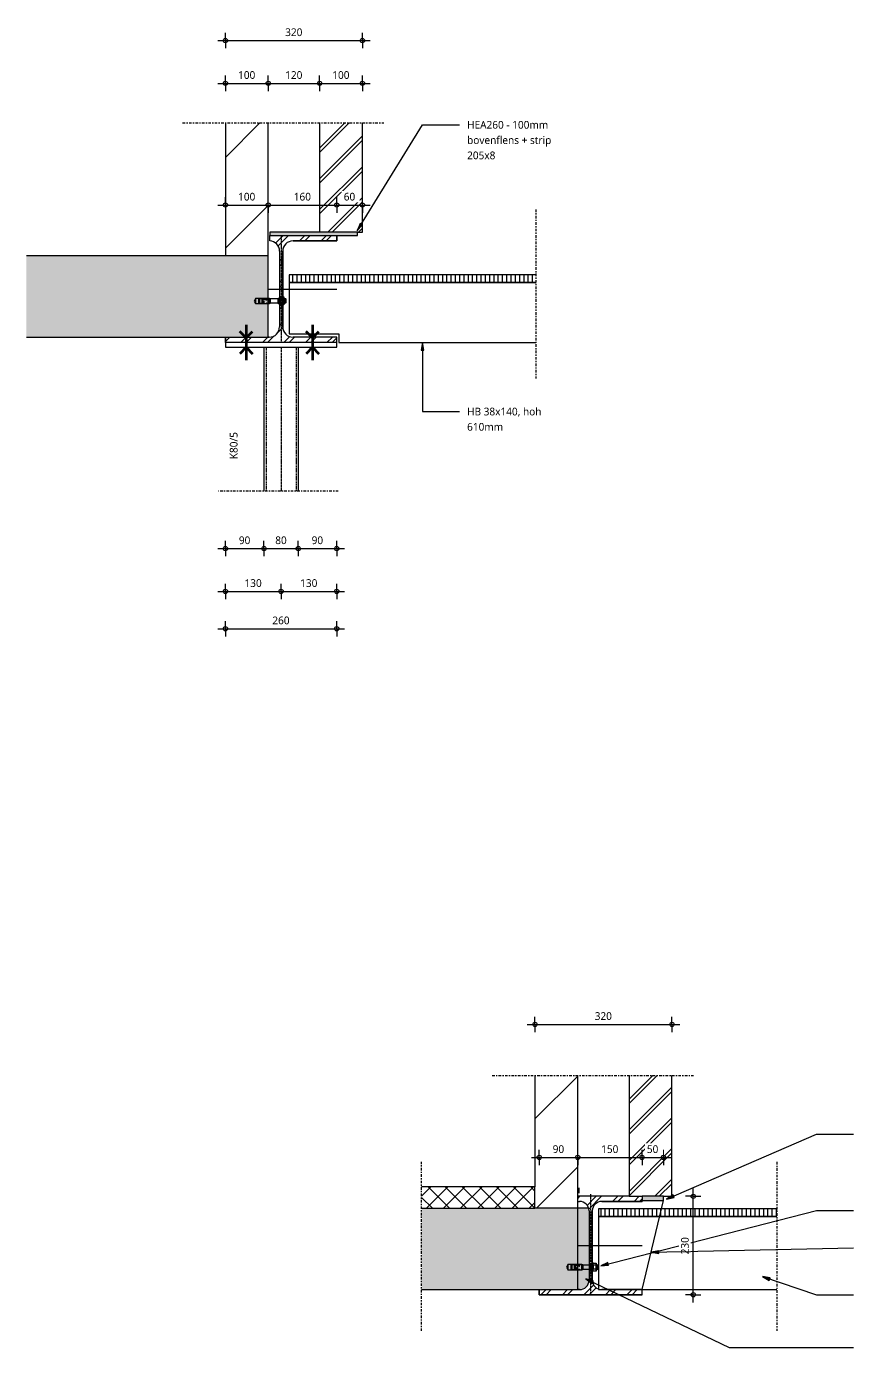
# Model space of a CAD drawing. Header units: millimetres. Extents: x -14163 to 55687, y -143 to 37302.
# Drawn here: x 5998 to 7930, y 288 to 3375 of the extents above; entities that cross this region are included whole.
import ezdxf

# ---------------------------------------------------------------- set-up
doc = ezdxf.new("R2010")
doc.units = ezdxf.units.MM
for name, pattern in [('MV_center', [15, 6, -3, 3, -3]), ('MV_hartlijn_staal', [6.6, 5, -0.8, 0, -0.8]), ('MV_hidden', [3.75, 2.5, -1.25])]:
    doc.linetypes.add(name, pattern=pattern)
for name, color, linetype, lineweight in [('A-ANNO-DIMS', 211, 'Continuous', 13), ('A-ANNO-DIMS-10', 211, 'Continuous', 13), ('A-DETL', 90, 'Continuous', 13), ('A-DETL-GENF', 92, 'Continuous', 18), ('G-ANNO-TEXT', 231, 'Continuous', 13)]:
    doc.layers.add(name, color=color, linetype=linetype, lineweight=lineweight)
doc.styles.add('Segoe UI_2', font='segoeui.ttf', dxfattribs={"height": 18})
doc.dimstyles.new('1_8_mm', dxfattribs={"dimscale": 304.8, "dimtxt": 18.852551, "dimasz": 0.032808, "dimexe": 0.059055, "dimexo": 0.0625, "dimgap": 0.016404, "dimtad": 1, "dimdec": 0, "dimzin": 0, "dimdsep": 46, "dimtxsty": 'Segoe UI_2', "dimblk1": 'DOTBLANK', "dimblk2": 'DOTBLANK', "dimsah": 1, "dimcen": 0.09, "dimdle": 0.059055, "dimazin": 0, "dimtfac": 1, "dimtdec": 4, "dimtix": 1, "dimtmove": 0, "dimatfit": 3, "dimfxl": 0.059055, "dimfxlon": 1, "dimtvp": 1, "dimtfill": 1, "dimtolj": 1, "dimtzin": 0, "dimarcsym": 2})
pattern_1 = [(45, (0, 0), (-106.066, 106.066), [])]
pattern_2 = [(45, (0, 0), (-35.92102, 35.92102), []), (45, (10.16, 0), (-35.92102, 35.92102), [])]
pattern_3 = [(90, (0, 0), (-10, 6e-16), [])]

# ---------------------------------------------------------------- blocks, each defined once
blk = doc.blocks.new('28 Staalprofielen- IPE_HEA_HEB 2d - HEA260-3530704-Details Constructie')
at = {"layer": 'A-DETL-GENF', "lineweight": 13}
h = blk.add_hatch(dxfattribs=at)
h.set_pattern_fill('FP_119', color=256, style=0, pattern_type=2)
h.set_pattern_definition([(45, (-6592.633, -2760.966), (-25.14472, 25.14472), []), (45, (-6592.633, -2722.866), (-25.14472, 25.14472), [])])
h.paths.add_polyline_path([(-130, -125), (130, -125), (130, -112.5), (27.8, -112.5), (21.5, -111.7), (15.8, -109.3), (10.8, -105.5), (7, -100.5), (4.6, -94.7), (3.8, -88.5), (3.8, 88.5), (4.6, 94.7), (7, 100.5), (10.8, 105.5), (15.8, 109.3), (21.5, 111.7), (27.8, 112.5), (130, 112.5), (130, 125), (-26.5, 125), (-26.5, 112.3), (-21.5, 111.7), (-15.7, 109.3), (-10.8, 105.5), (-7, 100.5), (-4.6, 94.7), (-3.7, 88.5), (-3.7, -88.5), (-4.6, -94.7), (-7, -100.5), (-10.8, -105.5), (-15.7, -109.3), (-21.5, -111.7), (-27.7, -112.5), (-130, -112.5)])
at = {"layer": 'A-DETL-GENF', "linetype": 'MV_hartlijn_staal', "lineweight": 13}
blk.add_line((0, 125), (0, -125), dxfattribs=at)
at = {"layer": 'A-DETL-GENF'}
for p, q in [((130, 112.5), (130, 125)), ((130, 125), (130, 112.5)), ((27.8, 112.5), (130, 112.5)), ((130, 112.5), (27.8, 112.5)), ((-3.7, 88.5), (-3.7, -88.5)), ((-3.7, 88.5), (-3.7, -88.5)), ((3.8, -88.5), (3.8, 88.5)), ((3.8, 88.5), (3.8, -88.5)), ((-30, 0), (130, 0)), ((-130, -112.5), (-130, -125)), ((-130, -125), (-130, -112.5)), ((-27.7, -112.5), (-30, -112.5)), ((-30, -112.5), (-27.7, -112.5)), ((130, -112.5), (27.8, -112.5)), ((130, -112.5), (27.8, -112.5)), ((130, -125), (130, -112.5)), ((130, -125), (130, -112.5))]:
    blk.add_line(p, q, dxfattribs=at)
for centre, start, end in [((-27.7, 88.5), 0, 86.9815), ((-27.7, 88.5), 0, 86.9377), ((27.8, 88.5), 90, 180), ((27.8, 88.5), 90, 180), ((-27.7, -88.5), 270, 0), ((-27.7, -88.5), 270, 0), ((27.8, -88.5), 180, 270), ((27.8, -88.5), 180, 270)]:
    blk.add_arc(centre, 24, start, end, dxfattribs=at)
blk = doc.blocks.new('NLRS_00_DI_maskeer - Type 1-4234817-Details Constructie')
at = {"layer": 'A-DETL-GENF', "linetype": 'MV_center'}
blk.add_line((180, 0), (-100, 0), dxfattribs=at)
blk = doc.blocks.new('NLRS_00_DI_maskeer - Type 1-4234821-Details Constructie')
at = {"layer": 'A-DETL-GENF', "linetype": 'MV_center'}
blk.add_line((-100, 0), (370, 0), dxfattribs=at)
blk = doc.blocks.new('28 bout_symbolisch - Type 1-3665017-Details Constructie')
at = {"layer": 'A-DETL-GENF', "lineweight": 35}
for p, q in [((-30, 0), (52.1, 0)), ((0, 0), (-15, 15)), ((0, 0), (-15, -15)), ((22.1, 0), (37.1, 15)), ((22.1, 0), (37.1, -15))]:
    blk.add_line(p, q, dxfattribs=at)
blk = doc.blocks.new('28 snelboutanker 2d - Snelboutanker M12-3577385-Details Constructie')
at = {"layer": 'A-DETL-GENF', "lineweight": 5}
for p, q in [((-10.5, 1.6), (-8.5, 1.6)), ((-10.5, 0), (-10.5, 1.6)), ((10.5, 0), (-10.5, 0)), ((-9.2, 9), (-8.5, 9.4)), ((-9.2, 2), (-9.2, 9)), ((-8.5, 1.6), (-9.2, 2)), ((-8.5, 9.4), (8.5, 9.4)), ((8.5, 1.6), (-8.5, 1.6)), ((-6, 10.7), (-4.7, 12.7)), ((-6, 10.7), (6, 10.7)), ((-6, 10.7), (-6, 9.4)), ((-5, 8.8), (-5, 2.3)), ((-4.7, 13.8), (-4.3, 14.9)), ((-4.7, 13.8), (-4.7, 12.7)), ((-4.7, 13.8), (4.8, 13.8)), ((-4.7, 12.7), (4.8, 12.7)), ((4.4, 14.9), (-4.3, 14.9)), ((4.4, 14.9), (4.8, 13.8)), ((4.8, 12.7), (4.8, 13.8)), ((4.8, 12.7), (6, 10.7)), ((5, 8.8), (5, 2.4)), ((6, 10.7), (6, 9.4)), ((8.5, 9.4), (9.2, 9)), ((9.2, 2), (8.5, 1.6)), ((8.5, 1.6), (10.5, 1.6)), ((9.2, 9), (9.2, 2)), ((10.5, 1.6), (10.5, 0)), ((-6, 0), (-6, -4.1)), ((-6, -4.1), (-6, 0)), ((-5.5, -5), (-6, -4.1)), ((-6, -4.1), (6, -4.1)), ((-6, -24.2), (-6, -57)), ((-5.9, -22.2), (5.9, -22.2)), ((-5.9, -24.2), (-5.9, -22.2)), ((5.9, -24.2), (-5.9, -24.2)), ((-5.5, -22), (-5.5, -5)), ((-5.5, -5), (5.5, -5)), ((5.5, -22), (-5.5, -22)), ((-5.3, -31.7), (-5, -30.7)), ((-5.2, 0), (-5.2, -4.1)), ((1, -24.2), (-5, -24.2)), ((5.2, -4.1), (5.2, 0)), ((5.3, -24.2), (5.3, -25.2)), ((5.3, -25.2), (6.7, -25.2)), ((5.5, -5), (6, -4.1)), ((5.5, -5), (5.5, -22)), ((5.9, -22.2), (5.9, -24.2)), ((6, -4.1), (6, 0)), ((6, -57), (6, -24.2)), ((6.7, -25.2), (6, -28)), ((-6, -38.6), (-6.4, -37.2)), ((-4.9, -37.2), (-6.4, -37.2)), ((-6, -38.6), (-4.9, -38.6)), ((-5.4, -40.2), (-6, -42)), ((-6, -40.2), (-4.1, -40.2)), ((-6, -42), (-4.3, -42)), ((-6, -57), (0.2, -60.2)), ((-6, -57), (6, -57)), ((-5.9, -46.8), (-5.4, -43.2)), ((5.9, -46.8), (-5.9, -46.8)), ((-5.9, -49.2), (-5.9, -46.8)), ((5.9, -49.2), (-5.9, -49.2)), ((-4.2, -40.7), (-5.6, -40.7)), ((-5.5, -37.2), (-5.5, -38.6)), ((-5.4, -43.2), (-5.2, -42)), ((-5.1, -50), (5.1, -50)), ((-4.9, -37.2), (-4.9, -38.6)), ((-4.1, -40.2), (-4.6, -42)), ((-3.7, -32.2), (-4.4, -31.4)), ((-4.3, -40.2), (-4.3, -31.6)), ((-4.3, -42), (-3.7, -40.2)), ((-4.1, -31.8), (-4.1, -40.2)), ((-3.7, -40.2), (-3.7, -32.2)), ((-3.6, -31.7), (-3.6, -40.2)), ((-3.6, -40.2), (-3.5, -42)), ((-3.6, -40.2), (6, -40.2)), ((-3.6, -40.7), (5.6, -40.7)), ((-3.5, -42), (3.1, -42)), ((0.2, -60.2), (6, -57)), ((0.8, -38.6), (0.8, -37.2)), ((0.8, -37.2), (5.9, -37.2)), ((5.9, -38.6), (0.8, -38.6)), ((3.1, -42), (3.1, -41.2)), ((3.1, -41.2), (4.8, -41.2)), ((4.4, -42), (4.4, -41.2)), ((6, -42), (4.4, -42)), ((4.8, -41.2), (4.8, -42)), ((5.2, -42), (5.4, -43.2)), ((5.4, -31.4), (6, -32.2)), ((5.4, -40.2), (6, -42)), ((5.4, -43.2), (5.9, -46.8)), ((5.9, -37.2), (5.9, -38.6)), ((5.9, -46.8), (5.9, -49.2))]:
    blk.add_line(p, q, dxfattribs=at)
for centre, radius, start, end in [((-7.1, 5.1), 4.25, 61.472, 119.7325), ((-7.4, 5.9), 4.25, 245.0076, 303.4384), ((0, -14.6), 24, 77.9326, 102.0231), ((0, 25.8), 24, 257.9769, 282.0674), ((7.1, 4.8), 4.53, 62.3879, 117.8864), ((7.4, 5.9), 4.25, 235.2914, 294.9924), ((-5.4, -24.8), 0.6, 89.8954, 180), ((-3.9, -31), 1.78, 84.9998, 188.2319), ((-3.3, -31.2), 2.05, 103.7381, 195.3956), ((-2.9, -31.2), 2.1, 109.438, 164.2427), ((-4.2, -31.1), 1.91, 354.1759, 78.0781), ((11.1, -31.5), 5.66, 167.2611, 178.8521), ((7.4, -30.7), 1.88, 136.4811, 166.2224), ((-5.1, -49.2), 0.8, 180, 270), ((-5.4, -31.4), 0.356, 150.6084, 288.882), ((-2.6, -31.4), 0.341, 227.5131, 29.3441), ((5.1, -49.2), 0.8, 270, 0)]:
    blk.add_arc(centre, radius, start, end, dxfattribs=at)
for points in [[(-5.3, -31.7), (-4.9, -31.2), (-4.4, -30.8), (-4.3, -31.6)], [(-2.8, -31.7), (-3.2, -31.2), (-3.6, -30.9), (-3.6, -31.7)]]:
    blk.add_open_spline(points, degree=3, dxfattribs=at)
blk = doc.blocks.new('NLRS_00_DI_maskeer - Type 1-4234822-Details Constructie')
at = {"layer": 'A-DETL-GENF', "linetype": 'MV_center'}
blk.add_line((-100, 0), (295, 0), dxfattribs=at)
blk = doc.blocks.new('28 Staalprofielen- IPE_HEA_HEB 2d - HEA240-3530706-Details Constructie')
at = {"layer": 'A-DETL-GENF', "lineweight": 13}
h = blk.add_hatch(dxfattribs=at)
h.set_pattern_fill('FP_134', color=256, style=0, pattern_type=2)
h.set_pattern_definition([(45, (-7315.733, -525.993), (-25.14472, 25.14472), []), (45, (-7315.733, -487.893), (-25.14472, 25.14472), [])])
h.paths.add_polyline_path([(120, -115), (120, -103), (25.8, -103), (20.1, -102.3), (14.8, -100.1), (10.2, -96.6), (6.7, -92), (4.5, -86.7), (3.8, -81), (3.8, 81), (4.5, 86.7), (6.7, 92), (10.2, 96.6), (14.8, 100.1), (20.1, 102.3), (25.8, 103), (120, 103), (120, 115), (-30, 115), (-30, 103), (-25.7, 103), (-20.1, 102.3), (-14.7, 100.1), (-10.2, 96.6), (-6.7, 92), (-4.5, 86.7), (-3.7, 81), (-3.7, -81), (-4.5, -86.7), (-6.7, -92), (-10.2, -96.6), (-14.7, -100.1), (-20.1, -102.3), (-25.7, -103), (-120, -103), (-120, -115), (-30, -115)])
at = {"layer": 'A-DETL-GENF'}
for p, q in [((90, 115), (-30, 115)), ((90, 115), (-30, 115)), ((-30, 103), (-25.7, 103)), ((-30, 103), (-25.7, 103)), ((25.8, 103), (120, 103)), ((120, 103), (25.8, 103)), ((120, 103), (120, 105)), ((120, 105), (120, 103)), ((-3.7, 81), (-3.7, -81)), ((-3.7, 81), (-3.7, -81)), ((3.8, -81), (3.8, 81)), ((3.8, 81), (3.8, -81)), ((-30, 0), (120, 0)), ((-120, -103), (-120, -115)), ((-120, -115), (-120, -103)), ((-120, -115), (120, -115)), ((120, -115), (-120, -115)), ((-25.7, -103), (-30, -103)), ((-30, -103), (-25.7, -103)), ((120, -103), (25.8, -103)), ((120, -103), (25.8, -103)), ((120, -115), (120, -103)), ((120, -115), (120, -103))]:
    blk.add_line(p, q, dxfattribs=at)
at = {"layer": 'A-DETL-GENF', "linetype": 'MV_hartlijn_staal', "lineweight": 13}
blk.add_line((0, 120), (0, -115), dxfattribs=at)
at = {"layer": 'A-DETL-GENF'}
for centre, start, end in [((-25.7, 81), 0, 90), ((-25.7, 81), 360, 90), ((25.8, 81), 90, 180), ((25.8, 81), 90, 180), ((-25.7, -81), 270, 0), ((-25.7, -81), 270, 0), ((25.8, -81), 180, 270), ((25.8, -81), 180, 270)]:
    blk.add_arc(centre, 22, start, end, dxfattribs=at)
blk = doc.blocks.new('NLRS_00_DI_maskeer - Type 1-4234820-Details Constructie')
at = {"layer": 'A-DETL-GENF', "linetype": 'MV_center'}
blk.add_line((295, 0), (-100, 0), dxfattribs=at)
blk = doc.blocks.new('DIMBLOCK16-Details Constructie')
at = {"layer": 'A-ANNO-DIMS-10'}
for p, q in [((6444.6, 3341.6), (6800.6, 3341.6)), ((6462.6, 3341.6), (6462.6, 3359.6)), ((6462.6, 3341.6), (6462.6, 3323.6)), ((6782.6, 3341.6), (6782.6, 3359.6)), ((6782.6, 3341.6), (6782.6, 3323.6))]:
    blk.add_line(p, q, dxfattribs=at)
for centre in [(6462.6, 3341.6), (6782.6, 3341.6)]:
    blk.add_circle(centre, 5, dxfattribs=at)
at = {"layer": 'A-ANNO-DIMS-10', "color": 0, "insert": (6602.1, 3370.1), "char_height": 18, "width": 49.359, "attachment_point": 1, "line_spacing_factor": 1.142579, "style": 'Segoe UI_2', "bg_fill": 3, "box_fill_scale": 1.25, "bg_fill_color": 9, "bg_fill_true_color": 13158600, "bg_fill_transparency": 0}
blk.add_mtext('320', dxfattribs=at)
blk = doc.blocks.new('_DotBlank')
at = {"color": 0, "linetype": 'ByBlock', "lineweight": -2}
blk.add_line((-0.5, 0), (-1, 0), dxfattribs=at)
blk.add_circle((0, 0), 0.5, dxfattribs=at)
blk = doc.blocks.new('DIMBLOCK17-Details Constructie')
at = {"layer": 'A-ANNO-DIMS-10'}
for p, q in [((6444.6, 3241.6), (6562.6, 3241.6)), ((6462.6, 3241.6), (6462.6, 3259.6)), ((6462.6, 3241.6), (6462.6, 3223.6)), ((6562.6, 3241.6), (6562.6, 3259.6)), ((6562.6, 3241.6), (6562.6, 3223.6))]:
    blk.add_line(p, q, dxfattribs=at)
for centre in [(6462.6, 3241.6), (6562.6, 3241.6)]:
    blk.add_circle(centre, 5, dxfattribs=at)
at = {"layer": 'A-ANNO-DIMS-10', "color": 0, "insert": (6492.1, 3270.1), "char_height": 18, "width": 49.359, "attachment_point": 1, "line_spacing_factor": 1.142579, "style": 'Segoe UI_2', "bg_fill": 3, "box_fill_scale": 1.25, "bg_fill_color": 9, "bg_fill_true_color": 13158600, "bg_fill_transparency": 0}
blk.add_mtext('100', dxfattribs=at)
blk = doc.blocks.new('DIMBLOCK18-Details Constructie')
at = {"layer": 'A-ANNO-DIMS-10'}
for p, q in [((6562.6, 3241.6), (6562.6, 3259.6)), ((6562.6, 3241.6), (6682.6, 3241.6)), ((6562.6, 3241.6), (6562.6, 3223.6)), ((6682.6, 3241.6), (6682.6, 3259.6)), ((6682.6, 3241.6), (6682.6, 3223.6))]:
    blk.add_line(p, q, dxfattribs=at)
for centre in [(6562.6, 3241.6), (6682.6, 3241.6)]:
    blk.add_circle(centre, 5, dxfattribs=at)
at = {"layer": 'A-ANNO-DIMS-10', "color": 0, "insert": (6602.1, 3270.1), "char_height": 18, "width": 49.359, "attachment_point": 1, "line_spacing_factor": 1.142579, "style": 'Segoe UI_2', "bg_fill": 3, "box_fill_scale": 1.25, "bg_fill_color": 9, "bg_fill_true_color": 13158600, "bg_fill_transparency": 0}
blk.add_mtext('120', dxfattribs=at)
blk = doc.blocks.new('DIMBLOCK19-Details Constructie')
at = {"layer": 'A-ANNO-DIMS-10'}
for p, q in [((6682.6, 3241.6), (6682.6, 3259.6)), ((6682.6, 3241.6), (6800.6, 3241.6)), ((6682.6, 3241.6), (6682.6, 3223.6)), ((6782.6, 3241.6), (6782.6, 3259.6)), ((6782.6, 3241.6), (6782.6, 3223.6))]:
    blk.add_line(p, q, dxfattribs=at)
for centre in [(6682.6, 3241.6), (6782.6, 3241.6)]:
    blk.add_circle(centre, 5, dxfattribs=at)
at = {"layer": 'A-ANNO-DIMS-10', "color": 0, "insert": (6712.1, 3270.1), "char_height": 18, "width": 49.359, "attachment_point": 1, "line_spacing_factor": 1.142579, "style": 'Segoe UI_2', "bg_fill": 3, "box_fill_scale": 1.25, "bg_fill_color": 9, "bg_fill_true_color": 13158600, "bg_fill_transparency": 0}
blk.add_mtext('100', dxfattribs=at)
blk = doc.blocks.new('DIMBLOCK20-Details Constructie')
at = {"layer": 'A-ANNO-DIMS-10'}
for p, q in [((6462.6, 2154.5), (6462.6, 2172.5)), ((6552.6, 2154.5), (6552.6, 2172.5)), ((6444.6, 2154.5), (6552.6, 2154.5)), ((6462.6, 2154.5), (6462.6, 2136.5)), ((6552.6, 2154.5), (6552.6, 2136.5))]:
    blk.add_line(p, q, dxfattribs=at)
for centre in [(6462.6, 2154.5), (6552.6, 2154.5)]:
    blk.add_circle(centre, 5, dxfattribs=at)
at = {"layer": 'A-ANNO-DIMS-10', "color": 0, "insert": (6493.9, 2183), "char_height": 18, "width": 32.906, "attachment_point": 1, "line_spacing_factor": 1.142579, "style": 'Segoe UI_2', "bg_fill": 3, "box_fill_scale": 1.25, "bg_fill_color": 9, "bg_fill_true_color": 13158600, "bg_fill_transparency": 0}
blk.add_mtext('90', dxfattribs=at)
blk = doc.blocks.new('DIMBLOCK21-Details Constructie')
at = {"layer": 'A-ANNO-DIMS-10'}
for p, q in [((6552.6, 2154.5), (6552.6, 2172.5)), ((6632.6, 2154.5), (6632.6, 2172.5)), ((6552.6, 2154.5), (6632.6, 2154.5)), ((6552.6, 2154.5), (6552.6, 2136.5)), ((6632.6, 2154.5), (6632.6, 2136.5))]:
    blk.add_line(p, q, dxfattribs=at)
for centre in [(6552.6, 2154.5), (6632.6, 2154.5)]:
    blk.add_circle(centre, 5, dxfattribs=at)
at = {"layer": 'A-ANNO-DIMS-10', "color": 0, "insert": (6578.9, 2183), "char_height": 18, "width": 32.906, "attachment_point": 1, "line_spacing_factor": 1.142579, "style": 'Segoe UI_2', "bg_fill": 3, "box_fill_scale": 1.25, "bg_fill_color": 9, "bg_fill_true_color": 13158600, "bg_fill_transparency": 0}
blk.add_mtext('80', dxfattribs=at)
blk = doc.blocks.new('DIMBLOCK22-Details Constructie')
at = {"layer": 'A-ANNO-DIMS-10'}
for p, q in [((6632.6, 2154.5), (6632.6, 2172.5)), ((6722.6, 2154.5), (6722.6, 2172.5)), ((6632.6, 2154.5), (6740.6, 2154.5)), ((6632.6, 2154.5), (6632.6, 2136.5)), ((6722.6, 2154.5), (6722.6, 2136.5))]:
    blk.add_line(p, q, dxfattribs=at)
for centre in [(6632.6, 2154.5), (6722.6, 2154.5)]:
    blk.add_circle(centre, 5, dxfattribs=at)
at = {"layer": 'A-ANNO-DIMS-10', "color": 0, "insert": (6663.9, 2183), "char_height": 18, "width": 32.906, "attachment_point": 1, "line_spacing_factor": 1.142579, "style": 'Segoe UI_2', "bg_fill": 3, "box_fill_scale": 1.25, "bg_fill_color": 9, "bg_fill_true_color": 13158600, "bg_fill_transparency": 0}
blk.add_mtext('90', dxfattribs=at)
blk = doc.blocks.new('DIMBLOCK23-Details Constructie')
at = {"layer": 'A-ANNO-DIMS-10'}
for p, q in [((6462.6, 2054.5), (6462.6, 2072.5)), ((6592.6, 2054.5), (6592.6, 2072.5)), ((6444.6, 2054.5), (6592.6, 2054.5)), ((6462.6, 2054.5), (6462.6, 2036.5)), ((6592.6, 2054.5), (6592.6, 2036.5))]:
    blk.add_line(p, q, dxfattribs=at)
for centre in [(6462.6, 2054.5), (6592.6, 2054.5)]:
    blk.add_circle(centre, 5, dxfattribs=at)
at = {"layer": 'A-ANNO-DIMS-10', "color": 0, "insert": (6507.1, 2083), "char_height": 18, "width": 49.359, "attachment_point": 1, "line_spacing_factor": 1.142579, "style": 'Segoe UI_2', "bg_fill": 3, "box_fill_scale": 1.25, "bg_fill_color": 9, "bg_fill_true_color": 13158600, "bg_fill_transparency": 0}
blk.add_mtext('130', dxfattribs=at)
blk = doc.blocks.new('DIMBLOCK24-Details Constructie')
at = {"layer": 'A-ANNO-DIMS-10'}
for p, q in [((6592.6, 2054.5), (6592.6, 2072.5)), ((6722.6, 2054.5), (6722.6, 2072.5)), ((6592.6, 2054.5), (6740.6, 2054.5)), ((6592.6, 2054.5), (6592.6, 2036.5)), ((6722.6, 2054.5), (6722.6, 2036.5))]:
    blk.add_line(p, q, dxfattribs=at)
for centre in [(6592.6, 2054.5), (6722.6, 2054.5)]:
    blk.add_circle(centre, 5, dxfattribs=at)
at = {"layer": 'A-ANNO-DIMS-10', "color": 0, "insert": (6637.1, 2083), "char_height": 18, "width": 49.359, "attachment_point": 1, "line_spacing_factor": 1.142579, "style": 'Segoe UI_2', "bg_fill": 3, "box_fill_scale": 1.25, "bg_fill_color": 9, "bg_fill_true_color": 13158600, "bg_fill_transparency": 0}
blk.add_mtext('130', dxfattribs=at)
blk = doc.blocks.new('DIMBLOCK25-Details Constructie')
at = {"layer": 'A-ANNO-DIMS-10'}
for p, q in [((6462.6, 1967.3), (6462.6, 1985.3)), ((6722.6, 1967.3), (6722.6, 1985.3)), ((6444.6, 1967.3), (6740.6, 1967.3)), ((6462.6, 1967.3), (6462.6, 1949.3)), ((6722.6, 1967.3), (6722.6, 1949.3))]:
    blk.add_line(p, q, dxfattribs=at)
for centre in [(6462.6, 1967.3), (6722.6, 1967.3)]:
    blk.add_circle(centre, 5, dxfattribs=at)
at = {"layer": 'A-ANNO-DIMS-10', "color": 0, "insert": (6572.1, 1995.7), "char_height": 18, "width": 49.359, "attachment_point": 1, "line_spacing_factor": 1.142579, "style": 'Segoe UI_2', "bg_fill": 3, "box_fill_scale": 1.25, "bg_fill_color": 9, "bg_fill_true_color": 13158600, "bg_fill_transparency": 0}
blk.add_mtext('260', dxfattribs=at)
blk = doc.blocks.new('DIMBLOCK26-Details Constructie')
at = {"layer": 'A-ANNO-DIMS-10'}
for p, q in [((6462.6, 2957.3), (6462.6, 2975.3)), ((6562.6, 2957.3), (6562.6, 2975.3)), ((6444.6, 2957.3), (6562.6, 2957.3)), ((6462.6, 2957.3), (6462.6, 2939.3)), ((6562.6, 2957.3), (6562.6, 2939.3))]:
    blk.add_line(p, q, dxfattribs=at)
for centre in [(6462.6, 2957.3), (6562.6, 2957.3)]:
    blk.add_circle(centre, 5, dxfattribs=at)
at = {"layer": 'A-ANNO-DIMS-10', "color": 0, "insert": (6492.1, 2985.8), "char_height": 18, "width": 49.359, "attachment_point": 1, "line_spacing_factor": 1.142579, "style": 'Segoe UI_2', "bg_fill": 3, "box_fill_scale": 1.25, "bg_fill_color": 9, "bg_fill_true_color": 13158600, "bg_fill_transparency": 0}
blk.add_mtext('100', dxfattribs=at)
blk = doc.blocks.new('DIMBLOCK27-Details Constructie')
at = {"layer": 'A-ANNO-DIMS-10'}
for p, q in [((6562.6, 2957.3), (6562.6, 2975.3)), ((6722.6, 2957.3), (6722.6, 2975.3)), ((6562.6, 2957.3), (6722.6, 2957.3)), ((6562.6, 2957.3), (6562.6, 2939.3)), ((6722.6, 2957.3), (6722.6, 2939.3))]:
    blk.add_line(p, q, dxfattribs=at)
for centre in [(6562.6, 2957.3), (6722.6, 2957.3)]:
    blk.add_circle(centre, 5, dxfattribs=at)
at = {"layer": 'A-ANNO-DIMS-10', "color": 0, "insert": (6622.1, 2985.8), "char_height": 18, "width": 49.359, "attachment_point": 1, "line_spacing_factor": 1.142579, "style": 'Segoe UI_2', "bg_fill": 3, "box_fill_scale": 1.25, "bg_fill_color": 9, "bg_fill_true_color": 13158600, "bg_fill_transparency": 0}
blk.add_mtext('160', dxfattribs=at)
blk = doc.blocks.new('DIMBLOCK28-Details Constructie')
at = {"layer": 'A-ANNO-DIMS-10'}
for p, q in [((6722.6, 2957.3), (6722.6, 2975.3)), ((6782.6, 2957.3), (6782.6, 2975.3)), ((6722.6, 2957.3), (6800.6, 2957.3)), ((6722.6, 2957.3), (6722.6, 2939.3)), ((6782.6, 2957.3), (6782.6, 2939.3))]:
    blk.add_line(p, q, dxfattribs=at)
for centre in [(6722.6, 2957.3), (6782.6, 2957.3)]:
    blk.add_circle(centre, 5, dxfattribs=at)
at = {"layer": 'A-ANNO-DIMS-10', "color": 0, "insert": (6738.9, 2985.8), "char_height": 18, "width": 32.906, "attachment_point": 1, "line_spacing_factor": 1.142579, "style": 'Segoe UI_2', "bg_fill": 3, "box_fill_scale": 1.25, "bg_fill_color": 9, "bg_fill_true_color": 13158600, "bg_fill_transparency": 0}
blk.add_mtext('60', dxfattribs=at)
blk = doc.blocks.new('DIMBLOCK56-Details Constructie')
at = {"layer": 'A-ANNO-DIMS-10'}
for p, q in [((7185.7, 1042.7), (7185.7, 1060.7)), ((7505.7, 1042.7), (7505.7, 1060.7)), ((7167.7, 1042.7), (7523.7, 1042.7)), ((7185.7, 1042.7), (7185.7, 1024.7)), ((7505.7, 1042.7), (7505.7, 1024.7))]:
    blk.add_line(p, q, dxfattribs=at)
for centre in [(7185.7, 1042.7), (7505.7, 1042.7)]:
    blk.add_circle(centre, 5, dxfattribs=at)
at = {"layer": 'A-ANNO-DIMS-10', "color": 0, "insert": (7325.2, 1071.2), "char_height": 18, "width": 49.359, "attachment_point": 1, "line_spacing_factor": 1.142579, "style": 'Segoe UI_2', "bg_fill": 3, "box_fill_scale": 1.25, "bg_fill_color": 9, "bg_fill_true_color": 13158600, "bg_fill_transparency": 0}
blk.add_mtext('320', dxfattribs=at)
blk = doc.blocks.new('DIMBLOCK57-Details Constructie')
at = {"layer": 'A-ANNO-DIMS-10'}
for p, q in [((7195.7, 731.8), (7195.7, 749.8)), ((7285.7, 731.8), (7285.7, 749.8)), ((7177.7, 731.8), (7285.7, 731.8)), ((7195.7, 731.8), (7195.7, 713.8)), ((7285.7, 731.8), (7285.7, 713.8))]:
    blk.add_line(p, q, dxfattribs=at)
for centre in [(7195.7, 731.8), (7285.7, 731.8)]:
    blk.add_circle(centre, 5, dxfattribs=at)
at = {"layer": 'A-ANNO-DIMS-10', "color": 0, "insert": (7227, 760.3), "char_height": 18, "width": 32.906, "attachment_point": 1, "line_spacing_factor": 1.142579, "style": 'Segoe UI_2', "bg_fill": 3, "box_fill_scale": 1.25, "bg_fill_color": 9, "bg_fill_true_color": 13158600, "bg_fill_transparency": 0}
blk.add_mtext('90', dxfattribs=at)
blk = doc.blocks.new('DIMBLOCK58-Details Constructie')
at = {"layer": 'A-ANNO-DIMS-10'}
for p, q in [((7285.7, 731.8), (7285.7, 749.8)), ((7435.7, 731.8), (7435.7, 749.8)), ((7285.7, 731.8), (7435.7, 731.8)), ((7285.7, 731.8), (7285.7, 713.8)), ((7435.7, 731.8), (7435.7, 713.8))]:
    blk.add_line(p, q, dxfattribs=at)
for centre in [(7285.7, 731.8), (7435.7, 731.8)]:
    blk.add_circle(centre, 5, dxfattribs=at)
at = {"layer": 'A-ANNO-DIMS-10', "color": 0, "insert": (7340.2, 760.3), "char_height": 18, "width": 49.359, "attachment_point": 1, "line_spacing_factor": 1.142579, "style": 'Segoe UI_2', "bg_fill": 3, "box_fill_scale": 1.25, "bg_fill_color": 9, "bg_fill_true_color": 13158600, "bg_fill_transparency": 0}
blk.add_mtext('150', dxfattribs=at)
blk = doc.blocks.new('DIMBLOCK59-Details Constructie')
at = {"layer": 'A-ANNO-DIMS-10'}
for p, q in [((7435.7, 731.8), (7435.7, 749.8)), ((7485.7, 731.8), (7485.7, 749.8)), ((7435.7, 731.8), (7503.7, 731.8)), ((7435.7, 731.8), (7435.7, 713.8)), ((7485.7, 731.8), (7485.7, 713.8))]:
    blk.add_line(p, q, dxfattribs=at)
for centre in [(7435.7, 731.8), (7485.7, 731.8)]:
    blk.add_circle(centre, 5, dxfattribs=at)
at = {"layer": 'A-ANNO-DIMS-10', "color": 0, "insert": (7447, 760.3), "char_height": 18, "width": 32.906, "attachment_point": 1, "line_spacing_factor": 1.142579, "style": 'Segoe UI_2', "bg_fill": 3, "box_fill_scale": 1.25, "bg_fill_color": 9, "bg_fill_true_color": 13158600, "bg_fill_transparency": 0}
blk.add_mtext('50', dxfattribs=at)
blk = doc.blocks.new('DIMBLOCK60-Details Constructie')
at = {"layer": 'A-ANNO-DIMS-10'}
for p, q in [((7555.3, 393), (7555.3, 659)), ((7555.3, 641), (7537.3, 641)), ((7555.3, 641), (7573.3, 641)), ((7555.3, 411), (7537.3, 411)), ((7555.3, 411), (7573.3, 411))]:
    blk.add_line(p, q, dxfattribs=at)
for centre in [(7555.3, 641), (7555.3, 411)]:
    blk.add_circle(centre, 5, dxfattribs=at)
at = {"layer": 'A-ANNO-DIMS-10', "color": 0, "insert": (7526.8, 505.4), "char_height": 18, "width": 49.359, "attachment_point": 1, "rotation": 90, "line_spacing_factor": 1.142579, "style": 'Segoe UI_2', "bg_fill": 3, "box_fill_scale": 1.25, "bg_fill_color": 9, "bg_fill_true_color": 13158600, "bg_fill_transparency": 0}
blk.add_mtext('230', dxfattribs=at)

msp = doc.modelspace()

# ---------------------------------------------------------------- hatches: boundary and pattern name
at = {"layer": 'A-DETL-GENF', "lineweight": 13}
h = msp.add_hatch(dxfattribs=at)
h.set_pattern_fill('FP_124', color=57, style=0, pattern_type=2)
h.set_pattern_definition(pattern_1)
h.paths.add_polyline_path([(6462.6, 2838.5), (6562.6, 2838.5), (6562.6, 3149), (6462.6, 3149), (6462.6, 3132.8)])
h = msp.add_hatch(dxfattribs=at)
h.set_pattern_fill('FP_125', color=254, style=0, pattern_type=2)
h.set_pattern_definition(pattern_2)
h.paths.add_polyline_path([(6771.1, 2894), (6782.6, 2894), (6782.6, 3149), (6682.6, 3149), (6682.6, 2894)])
at = {"layer": 'A-DETL-GENF'}
for color, points in [(7, [(6771.1, 2886), (6771.1, 2894), (6566.1, 2894), (6566.1, 2886)]), (9, [(5997.6, 2648.5), (6562.6, 2648.5), (6562.6, 2838.5), (5997.6, 2838.5)]), (7, [(7485.7, 631), (7485.7, 641), (7435.7, 641), (7435.7, 631)]), (9, [(7285.7, 423), (7285.7, 613), (6920.7, 613), (6920.7, 423)]), (8, [(7290, 423), (7295.7, 423.7), (7301, 425.9), (7305.5, 429.4), (7309, 434), (7311.2, 439.3), (7312, 445), (7312, 607), (7311.1, 613), (7285.7, 613), (7285.7, 423)])]:
    msp.add_hatch(color=color, dxfattribs=at).paths.add_polyline_path(points)
at = {"layer": 'A-DETL-GENF', "lineweight": 13}
h = msp.add_hatch(dxfattribs=at)
h.set_pattern_fill('FP_121', color=254, style=0, pattern_type=2)
h.set_pattern_definition(pattern_3)
h.paths.add_polyline_path([(6611.1, 2776), (7187.6, 2776), (7187.6, 2794), (6611.1, 2794)])
h = msp.add_hatch(dxfattribs=at)
h.set_pattern_fill('FP_124', color=57, style=0, pattern_type=2)
h.set_pattern_definition(pattern_1)
h.paths.add_polyline_path([(7285.7, 613), (7285.7, 923.5), (7185.7, 923.5), (7185.7, 613)])
h = msp.add_hatch(dxfattribs=at)
h.set_pattern_fill('FP_125', color=254, style=0, pattern_type=2)
h.set_pattern_definition(pattern_2)
h.paths.add_polyline_path([(7405.7, 641), (7505.7, 641), (7505.7, 923.5), (7405.7, 923.5)])
h = msp.add_hatch(dxfattribs=at)
h.set_pattern_fill('FP_135', color=254, style=0, pattern_type=2)
h.set_pattern_definition([(45, (0, 0), (-19.99698, 19.99698), []), (135, (0, 0), (-19.99698, -19.99698), [])])
h.paths.add_polyline_path([(7185.7, 613), (7185.7, 663), (6920.7, 663), (6920.7, 613)])
h = msp.add_hatch(dxfattribs=at)
h.set_pattern_fill('FP_121', color=254, style=0, pattern_type=2)
h.set_pattern_definition(pattern_3)
h.paths.add_polyline_path([(7334.2, 594), (7750.7, 594), (7750.7, 612), (7334.2, 612)])
at = {"layer": 'G-ANNO-TEXT'}
for points in [[(6770.1, 2897.1), (6782.3, 2910.8), (6776.9, 2914.1)], [(6922.7, 2636.3), (6919.5, 2618.3), (6925.9, 2618.3)], [(7493.2, 634.2), (7511, 638.5), (7508.5, 644.3)], [(7457, 510.2), (7475.1, 507.4), (7475, 513.8)], [(7339.3, 478.7), (7357.5, 480.1), (7356, 486.2)], [(7304.4, 448), (7319.3, 437.3), (7322, 443.1)], [(7716.9, 453.5), (7732.9, 444.7), (7734.9, 450.7)]]:
    msp.add_hatch(color=7, dxfattribs=at).paths.add_polyline_path(points)

# ---------------------------------------------------------------- linework, layer by layer
at = {"layer": 'A-DETL', "lineweight": 18}
for p, q in [((6462.6, 3149), (6462.6, 2838.5)), ((6562.6, 2838.5), (6562.6, 3149)), ((6682.6, 3149), (6682.6, 2894)), ((6782.6, 2894), (6782.6, 3149)), ((6771.1, 2894), (6566.1, 2894)), ((6566.1, 2894), (6566.1, 2886)), ((6566.1, 2873.5), (6566.1, 2886)), ((6566.1, 2886), (6771.1, 2886)), ((6771.1, 2894), (6782.6, 2894)), ((6771.1, 2886), (6771.1, 2894)), ((6562.6, 2838.5), (5997.6, 2838.5)), ((6562.6, 2648.5), (6562.6, 2838.5)), ((7187.6, 2794), (6611.1, 2794)), ((6611.1, 2794), (6611.1, 2776)), ((6611.1, 2776), (7187.6, 2776)), ((6611.1, 2776), (6611.1, 2656)), ((7187.6, 2776), (6611.1, 2776)), ((6611.1, 2656), (6727.8, 2656)), ((6727.8, 2656), (6727.8, 2636)), ((5997.6, 2648.5), (6562.6, 2648.5)), ((6722.6, 2636), (6462.6, 2636)), ((6462.6, 2636), (6462.6, 2624.8)), ((6462.6, 2624.8), (6722.6, 2624.8)), ((6552.6, 2624.8), (6552.6, 2289)), ((6632.6, 2624.8), (6632.6, 2289)), ((6722.6, 2624.8), (6722.6, 2636)), ((6727.8, 2636), (7187.6, 2636)), ((7185.7, 923.5), (7185.7, 663)), ((7285.7, 613), (7285.7, 923.5)), ((7405.7, 923.5), (7405.7, 641)), ((7505.7, 641), (7505.7, 923.5)), ((7185.7, 663), (6920.7, 663)), ((7185.7, 613), (7185.7, 663)), ((7289.2, 648), (7289.2, 660.8)), ((7405.7, 641), (7435.7, 641)), ((7485.7, 641), (7435.7, 641)), ((7435.7, 641), (7435.7, 631)), ((7435.7, 631), (7485.7, 631)), ((7435.7, 423), (7485.7, 631)), ((7485.7, 641), (7505.7, 641)), ((7485.7, 631), (7485.7, 641)), ((6920.7, 613), (7185.7, 613)), ((7285.7, 613), (7185.7, 613)), ((7311.1, 613), (7285.7, 613)), ((7285.7, 423), (7285.7, 613)), ((7750.7, 612), (7334.2, 612)), ((7334.2, 612), (7334.2, 594)), ((7334.2, 594), (7750.7, 594)), ((7334.2, 594), (7334.2, 423)), ((7750.7, 594), (7334.2, 594)), ((6920.7, 423), (7285.7, 423)), ((7334.2, 423), (7450.9, 423)), ((7450.9, 423), (7750.7, 423))]:
    msp.add_line(p, q, dxfattribs=at)
at = {"layer": 'A-DETL', "linetype": 'MV_hartlijn_staal'}
for p, q in [((6592.6, 2665), (6592.6, 2636)), ((6592.6, 2624.8), (6592.6, 2289))]:
    msp.add_line(p, q, dxfattribs=at)
at = {"layer": 'A-DETL', "linetype": 'MV_hidden', "lineweight": 18}
for p, q in [((6557.6, 2624.8), (6557.6, 2289)), ((6627.6, 2624.8), (6627.6, 2289))]:
    msp.add_line(p, q, dxfattribs=at)
at = {"layer": 'G-ANNO-TEXT', "color": 250}
for p, q in [((6770.1, 2897.1), (6922.7, 3144.7)), ((6922.7, 3144.7), (7009.1, 3144.7)), ((6776.9, 2914.1), (6770.1, 2897.1)), ((6770.1, 2897.1), (6782.3, 2910.8)), ((6782.3, 2910.8), (6776.9, 2914.1)), ((6922.7, 2636.3), (6919.5, 2618.3)), ((6925.9, 2618.3), (6922.7, 2636.3)), ((6922.7, 2636.3), (6922.7, 2474.7)), ((6919.5, 2618.3), (6925.9, 2618.3)), ((6922.7, 2474.7), (7009.1, 2474.7)), ((7493.2, 634.2), (7843.5, 786.2)), ((7843.5, 786.2), (7929.9, 786.2)), ((7508.5, 644.3), (7493.2, 634.2)), ((7493.2, 634.2), (7511, 638.5)), ((7511, 638.5), (7508.5, 644.3)), ((7339.3, 478.7), (7843.5, 607.8)), ((7843.5, 607.8), (7929.9, 607.8)), ((7475, 513.8), (7457, 510.2)), ((7457, 510.2), (7475.1, 507.4)), ((7475.1, 507.4), (7475, 513.8)), ((7356, 486.2), (7339.3, 478.7)), ((7339.3, 478.7), (7357.5, 480.1)), ((7357.5, 480.1), (7356, 486.2)), ((7304.4, 448), (7319.3, 437.3)), ((7322, 443.1), (7304.4, 448)), ((7319.3, 437.3), (7322, 443.1)), ((7716.9, 453.5), (7732.9, 444.7)), ((7734.9, 450.7), (7716.9, 453.5)), ((7716.9, 453.5), (7843.5, 410.8)), ((7732.9, 444.7), (7734.9, 450.7)), ((7843.5, 410.8), (7929.9, 410.8)), ((7639.2, 287.6), (7929.9, 287.6))]:
    msp.add_line(p, q, dxfattribs=at)

# ---------------------------------------------------------------- block references
at = {"layer": 'A-DETL-GENF', "linetype": 'MV_center'}
for name, p in [('NLRS_00_DI_maskeer - Type 1-4234821-Details Constructie', (6462.6, 3149)), ('NLRS_00_DI_maskeer - Type 1-4234817-Details Constructie', (6546.1, 2289)), ('NLRS_00_DI_maskeer - Type 1-4234821-Details Constructie', (7185.7, 923.5))]:
    msp.add_blockref(name, p, dxfattribs=at)
for name, p, rotation in [('NLRS_00_DI_maskeer - Type 1-4234822-Details Constructie', (7187.6, 2847), 270.0000000000001), ('NLRS_00_DI_maskeer - Type 1-4234820-Details Constructie', (6920.7, 621.5), 269.9999999999999), ('NLRS_00_DI_maskeer - Type 1-4234822-Details Constructie', (7750.7, 621.5), 270.0000000000001)]:
    msp.add_blockref(name, p, dxfattribs=dict(at, rotation=rotation))
at = {"layer": 'A-DETL-GENF'}
for name, p in [('28 Staalprofielen- IPE_HEA_HEB 2d - HEA260-3530704-Details Constructie', (6592.6, 2761)), ('28 Staalprofielen- IPE_HEA_HEB 2d - HEA240-3530706-Details Constructie', (7315.7, 526))]:
    msp.add_blockref(name, p, dxfattribs=at)
at = {"layer": 'A-DETL-GENF', "lineweight": 5, "rotation": 269.9999999999996}
for p in [(6589.6, 2733.2), (7319.5, 475.5)]:
    msp.add_blockref('28 snelboutanker 2d - Snelboutanker M12-3577385-Details Constructie', p, dxfattribs=at)
at = {"layer": 'A-DETL-GENF', "lineweight": 35, "rotation": 270}
for p in [(6511.1, 2647), (6666.1, 2647)]:
    msp.add_blockref('28 bout_symbolisch - Type 1-3665017-Details Constructie', p, dxfattribs=at)

# ---------------------------------------------------------------- texts
at = {"layer": 'G-ANNO-TEXT', "color": 7, "char_height": 18, "attachment_point": 1, "style": 'Segoe UI_2'}
for s, insert, width in [('HEA260 - 100mm ', (7027.1, 3153.7), 258.945), ('bovenflens + strip ', (7027.1, 3118), 266.962), ('205x8', (7027.1, 3082.3), 84.979), ('HB 38x140, hoh ', (7027.1, 2483.7), 232.489), ('610mm', (7027.1, 2448), 107.426)]:
    msp.add_mtext(s, dxfattribs=dict(at, insert=insert, width=width))
at = {"layer": 'G-ANNO-TEXT', "color": 7, "insert": (6472.8, 2363.3), "char_height": 18, "width": 84.177, "attachment_point": 1, "rotation": 90, "style": 'Segoe UI_2'}
msp.add_mtext('K80/5', dxfattribs=at)

# ---------------------------------------------------------------- dimensions: what is measured, and where the dimension line sits
at = {"layer": 'A-ANNO-DIMS'}
for base, p1, p2, override, picture, middle in [((6782.6, 3341.6), (6462.6, 3323.6), (6782.6, 3323.6), {"dimpost": '<>', "dimfxl": 320}, 'DIMBLOCK16-Details Constructie', (6622.6, 3356)), ((6562.6, 3241.6), (6462.6, 3223.6), (6562.6, 3223.6), {"dimpost": '<>', "dimfxl": 100}, 'DIMBLOCK17-Details Constructie', (6512.6, 3256)), ((6552.6, 2154.5), (6462.6, 2172.5), (6552.6, 2172.5), {"dimpost": '<>', "dimfxl": 90}, 'DIMBLOCK20-Details Constructie', (6507.6, 2168.8)), ((6592.6, 2054.5), (6462.6, 2072.5), (6592.6, 2072.5), {"dimpost": '<>', "dimfxl": 130}, 'DIMBLOCK23-Details Constructie', (6527.6, 2068.9)), ((6722.6, 1967.3), (6462.6, 1985.3), (6722.6, 1985.3), {"dimpost": '<>', "dimfxl": 260}, 'DIMBLOCK25-Details Constructie', (6592.6, 1981.6)), ((7505.7, 1042.7), (7185.7, 1024.7), (7505.7, 1024.7), {"dimpost": '<>', "dimfxl": 320}, 'DIMBLOCK56-Details Constructie', (7345.7, 1057))]:
    dim = msp.add_linear_dim(base=base, p1=p1, p2=p2, dimstyle='1_8_mm', override=override, dxfattribs=at)
    dim.commit()
    dim.dimension.update_dxf_attribs({"geometry": picture, "text_midpoint": middle})

# ---------------------------------------------------------------- next in the draw order: dimensions: what is measured, and where the dimension line sits
for base, p1, p2, override, picture, middle in [((6682.6, 3241.6), (6562.6, 3223.6), (6682.6, 3223.6), {"dimpost": '<>', "dimfxl": 120}, 'DIMBLOCK18-Details Constructie', (6622.6, 3256)), ((6562.6, 2957.3), (6462.6, 2939.3), (6562.6, 2939.3), {"dimpost": '<>', "dimfxl": 100}, 'DIMBLOCK26-Details Constructie', (6512.6, 2971.6)), ((6632.6, 2154.5), (6552.6, 2172.5), (6632.6, 2172.5), {"dimpost": '<>', "dimfxl": 80}, 'DIMBLOCK21-Details Constructie', (6592.6, 2168.8)), ((6722.6, 2054.5), (6592.6, 2072.5), (6722.6, 2072.5), {"dimpost": '<>', "dimfxl": 130}, 'DIMBLOCK24-Details Constructie', (6657.6, 2068.9)), ((7285.7, 731.8), (7195.7, 713.8), (7285.7, 713.8), {"dimpost": '<>', "dimfxl": 90}, 'DIMBLOCK57-Details Constructie', (7240.7, 746.1))]:
    dim = msp.add_linear_dim(base=base, p1=p1, p2=p2, dimstyle='1_8_mm', override=override, dxfattribs=at)
    dim.commit()
    dim.dimension.update_dxf_attribs({"geometry": picture, "text_midpoint": middle})
dim = msp.add_linear_dim(base=(7555.3, 641), p1=(7537.3, 411), p2=(7537.3, 641), angle=90, dimstyle='1_8_mm', override={"dimpost": '<>', "dimfxl": 230}, dxfattribs=at)
dim.commit()
dim.dimension.update_dxf_attribs({"geometry": 'DIMBLOCK60-Details Constructie', "text_midpoint": (7540.9, 526)})

# ---------------------------------------------------------------- next in the draw order: linework, layer by layer
at = {"layer": 'G-ANNO-TEXT', "color": 250}
for p, q in [((7457, 510.2), (7929.9, 520.4)), ((7304.4, 448), (7639.2, 287.6))]:
    msp.add_line(p, q, dxfattribs=at)

# ---------------------------------------------------------------- next in the draw order: dimensions: what is measured, and where the dimension line sits
at = {"layer": 'A-ANNO-DIMS'}
for base, p1, p2, override, picture, middle in [((6782.6, 3241.6), (6682.6, 3223.6), (6782.6, 3223.6), {"dimpost": '<>', "dimfxl": 100}, 'DIMBLOCK19-Details Constructie', (6732.6, 3256)), ((6722.6, 2957.3), (6562.6, 2939.3), (6722.6, 2939.3), {"dimpost": '<>', "dimfxl": 160}, 'DIMBLOCK27-Details Constructie', (6642.6, 2971.6)), ((6722.6, 2154.5), (6632.6, 2172.5), (6722.6, 2172.5), {"dimpost": '<>', "dimfxl": 90}, 'DIMBLOCK22-Details Constructie', (6677.6, 2168.8)), ((7435.7, 731.8), (7285.7, 713.8), (7435.7, 713.8), {"dimpost": '<>', "dimfxl": 150}, 'DIMBLOCK58-Details Constructie', (7360.7, 746.2))]:
    dim = msp.add_linear_dim(base=base, p1=p1, p2=p2, dimstyle='1_8_mm', override=override, dxfattribs=at)
    dim.commit()
    dim.dimension.update_dxf_attribs({"geometry": picture, "text_midpoint": middle})

# ---------------------------------------------------------------- next in the draw order: dimensions: what is measured, and where the dimension line sits
for base, p1, p2, override, picture, middle in [((6782.6, 2957.3), (6722.6, 2939.3), (6782.6, 2975.3), {"dimpost": '<>', "dimfxl": 69.971423}, 'DIMBLOCK28-Details Constructie', (6752.6, 2971.6)), ((7485.7, 731.8), (7435.7, 713.8), (7485.7, 713.8), {"dimpost": '<>', "dimfxl": 50}, 'DIMBLOCK59-Details Constructie', (7460.7, 746.1))]:
    dim = msp.add_linear_dim(base=base, p1=p1, p2=p2, dimstyle='1_8_mm', override=override, dxfattribs=at)
    dim.commit()
    dim.dimension.update_dxf_attribs({"geometry": picture, "text_midpoint": middle})

doc.saveas('drawing.dxf')
